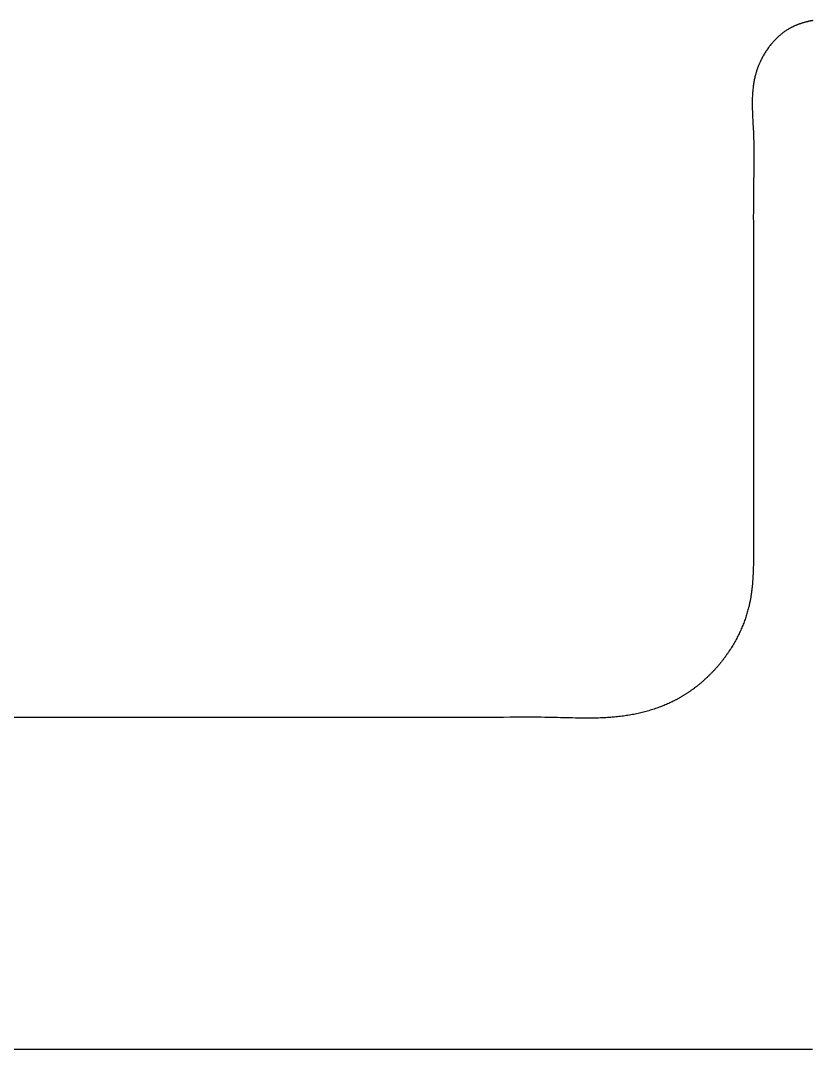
# Model space of a CAD drawing. Header units: millimetres. Extents: x -9 to 276, y -90 to 14.
# Drawn here: x 77.63 to 83, y 7 to 13.98 of the extents above; entities that cross this region are included whole.
import ezdxf

# ---------------------------------------------------------------- set-up
doc = ezdxf.new("R2010")
doc.units = ezdxf.units.MM
doc.layers.add('BLACK', color=7, linetype='CONTINUOUS')

msp = doc.modelspace()

# ---------------------------------------------------------------- linework, layer by layer
at = {"layer": 'BLACK', "linetype": 'Continuous'}
for p, q in [((82.929152, 13.959369), (82.926102, 13.958391)), ((82.93221, 13.960329), (82.929152, 13.959369)), ((82.93531, 13.961281), (82.93221, 13.960329)), ((82.93842, 13.962214), (82.93531, 13.961281)), ((82.941574, 13.96314), (82.93842, 13.962214)), ((82.944736, 13.964047), (82.941574, 13.96314)), ((82.947945, 13.964946), (82.944736, 13.964047)), ((82.951162, 13.965827), (82.947945, 13.964946)), ((82.954429, 13.9667), (82.951162, 13.965827)), ((82.957703, 13.967553), (82.954429, 13.9667)), ((82.961029, 13.9684), (82.957703, 13.967553)), ((82.964362, 13.969227), (82.961029, 13.9684)), ((82.96775, 13.970047), (82.964362, 13.969227)), ((82.971145, 13.970847), (82.96775, 13.970047)), ((82.974596, 13.97164), (82.971145, 13.970847)), ((82.978056, 13.972414), (82.974596, 13.97164)), ((82.981574, 13.97318), (82.978056, 13.972414)), ((82.9851, 13.973927), (82.981574, 13.97318)), ((82.988689, 13.974666), (82.9851, 13.973927)), ((82.992285, 13.975387), (82.988689, 13.974666)), ((82.995946, 13.976099), (82.992285, 13.975387)), ((82.999615, 13.976792), (82.995946, 13.976099)), ((83.003354, 13.977477), (82.999615, 13.976792)), ((82.798471, 13.891937), (82.793831, 13.888318)), ((82.803133, 13.895472), (82.798471, 13.891937)), ((82.807816, 13.898923), (82.803133, 13.895472)), ((82.81252, 13.90229), (82.807816, 13.898923)), ((82.817242, 13.905574), (82.81252, 13.90229)), ((82.821983, 13.908773), (82.817242, 13.905574)), ((82.826741, 13.911888), (82.821983, 13.908773)), ((82.831516, 13.91492), (82.826741, 13.911888)), ((82.836307, 13.917867), (82.831516, 13.91492)), ((82.841112, 13.92073), (82.836307, 13.917867)), ((82.845932, 13.923509), (82.841112, 13.92073)), ((82.849854, 13.925703), (82.845932, 13.923509)), ((82.852321, 13.927053), (82.849854, 13.925703)), ((82.854796, 13.928384), (82.852321, 13.927053)), ((82.857298, 13.929707), (82.854796, 13.928384)), ((82.859808, 13.931012), (82.857298, 13.929707)), ((82.862345, 13.932308), (82.859808, 13.931012)), ((82.864892, 13.933585), (82.862345, 13.932308)), ((82.867466, 13.934855), (82.864892, 13.933585)), ((82.870048, 13.936105), (82.867466, 13.934855)), ((82.87266, 13.937348), (82.870048, 13.936105)), ((82.875281, 13.938572), (82.87266, 13.937348)), ((82.877931, 13.939788), (82.875281, 13.938572)), ((82.88059, 13.940986), (82.877931, 13.939788)), ((82.88328, 13.942175), (82.88059, 13.940986)), ((82.885978, 13.943346), (82.88328, 13.942175)), ((82.888709, 13.944509), (82.885978, 13.943346)), ((82.891448, 13.945654), (82.888709, 13.944509)), ((82.89422, 13.94679), (82.891448, 13.945654)), ((82.897, 13.947908), (82.89422, 13.94679)), ((82.899816, 13.949018), (82.897, 13.947908)), ((82.902639, 13.95011), (82.899816, 13.949018)), ((82.905498, 13.951194), (82.902639, 13.95011)), ((82.908366, 13.952259), (82.905498, 13.951194)), ((82.911271, 13.953317), (82.908366, 13.952259)), ((82.914184, 13.954356), (82.911271, 13.953317)), ((82.917135, 13.955387), (82.914184, 13.954356)), ((82.920095, 13.956399), (82.917135, 13.955387)), ((82.923094, 13.957404), (82.920095, 13.956399)), ((82.926102, 13.958391), (82.923094, 13.957404)), ((82.72767, 13.824304), (82.723546, 13.819417)), ((82.731836, 13.829118), (82.72767, 13.824304)), ((82.736043, 13.833857), (82.731836, 13.829118)), ((82.740289, 13.838521), (82.736043, 13.833857)), ((82.744574, 13.843109), (82.740289, 13.838521)), ((82.748894, 13.847619), (82.744574, 13.843109)), ((82.75325, 13.852051), (82.748894, 13.847619)), ((82.75764, 13.856405), (82.75325, 13.852051)), ((82.762063, 13.860678), (82.75764, 13.856405)), ((82.766517, 13.864872), (82.762063, 13.860678)), ((82.771001, 13.868984), (82.766517, 13.864872)), ((82.775514, 13.873016), (82.771001, 13.868984)), ((82.780055, 13.876965), (82.775514, 13.873016)), ((82.784622, 13.880832), (82.780055, 13.876965)), ((82.789214, 13.884617), (82.784622, 13.880832)), ((82.793831, 13.888318), (82.789214, 13.884617)), ((82.674438, 13.749819), (82.671057, 13.744055)), ((82.677881, 13.755532), (82.674438, 13.749819)), ((82.681385, 13.761191), (82.677881, 13.755532)), ((82.684949, 13.766795), (82.681385, 13.761191)), ((82.688571, 13.772342), (82.684949, 13.766795)), ((82.692249, 13.777829), (82.688571, 13.772342)), ((82.695983, 13.783257), (82.692249, 13.777829)), ((82.699771, 13.788622), (82.695983, 13.783257)), ((82.703611, 13.793923), (82.699771, 13.788622)), ((82.707502, 13.799158), (82.703611, 13.793923)), ((82.711443, 13.804327), (82.707502, 13.799158)), ((82.715431, 13.809427), (82.711443, 13.804327)), ((82.719466, 13.814457), (82.715431, 13.809427)), ((82.723546, 13.819417), (82.719466, 13.814457)), ((82.639651, 13.680966), (82.638355, 13.67787)), ((82.640966, 13.684056), (82.639651, 13.680966)), ((82.642301, 13.68714), (82.640966, 13.684056)), ((82.643653, 13.690216), (82.642301, 13.68714)), ((82.645025, 13.693285), (82.643653, 13.690216)), ((82.646415, 13.696346), (82.645025, 13.693285)), ((82.64925, 13.702445), (82.646415, 13.696346)), ((82.652158, 13.708509), (82.64925, 13.702445)), ((82.655137, 13.714537), (82.652158, 13.708509)), ((82.658185, 13.720527), (82.655137, 13.714537)), ((82.661303, 13.726476), (82.658185, 13.720527)), ((82.664489, 13.732381), (82.661303, 13.726476)), ((82.66774, 13.738242), (82.664489, 13.732381)), ((82.671057, 13.744055), (82.66774, 13.738242)), ((82.616572, 13.615046), (82.614885, 13.608881)), ((82.617469, 13.61821), (82.616572, 13.615046)), ((82.618386, 13.621371), (82.617469, 13.61821)), ((82.619324, 13.624534), (82.618386, 13.621371)), ((82.620282, 13.627693), (82.619324, 13.624534)), ((82.621261, 13.630853), (82.620282, 13.627693)), ((82.62226, 13.634009), (82.621261, 13.630853)), ((82.62328, 13.637166), (82.62226, 13.634009)), ((82.624319, 13.640318), (82.62328, 13.637166)), ((82.62538, 13.643469), (82.624319, 13.640318)), ((82.62646, 13.646616), (82.62538, 13.643469)), ((82.627561, 13.649761), (82.62646, 13.646616)), ((82.628681, 13.652902), (82.627561, 13.649761)), ((82.629822, 13.65604), (82.628681, 13.652902)), ((82.630982, 13.659172), (82.629822, 13.65604)), ((82.632162, 13.662302), (82.630982, 13.659172)), ((82.633361, 13.665425), (82.632162, 13.662302)), ((82.634581, 13.668545), (82.633361, 13.665425)), ((82.635819, 13.671659), (82.634581, 13.668545)), ((82.637077, 13.674767), (82.635819, 13.671659)), ((82.638355, 13.67787), (82.637077, 13.674767)), ((82.601266, 13.542086), (82.600256, 13.534899)), ((82.60234, 13.549166), (82.601266, 13.542086)), ((82.603478, 13.556145), (82.60234, 13.549166)), ((82.60468, 13.563029), (82.603478, 13.556145)), ((82.605947, 13.569822), (82.60468, 13.563029)), ((82.607277, 13.576528), (82.605947, 13.569822)), ((82.608671, 13.58315), (82.607277, 13.576528)), ((82.610128, 13.589694), (82.608671, 13.58315)), ((82.61165, 13.596161), (82.610128, 13.589694)), ((82.613235, 13.602556), (82.61165, 13.596161)), ((82.614885, 13.608881), (82.613235, 13.602556)), ((82.594526, 13.472744), (82.594111, 13.464249)), ((82.59501, 13.48105), (82.594526, 13.472744)), ((82.595561, 13.489182), (82.59501, 13.48105)), ((82.596179, 13.49715), (82.595561, 13.489182)), ((82.596863, 13.504967), (82.596179, 13.49715)), ((82.597614, 13.512643), (82.596863, 13.504967)), ((82.598429, 13.520184), (82.597614, 13.512643)), ((82.59931, 13.527601), (82.598429, 13.520184)), ((82.600256, 13.534899), (82.59931, 13.527601)), ((82.593152, 13.428008), (82.593095, 13.418259)), ((82.593095, 13.418259), (82.593114, 13.408165)), ((82.593114, 13.408165), (82.593213, 13.397677)), ((82.593284, 13.437452), (82.593152, 13.428008)), ((82.593488, 13.446624), (82.593284, 13.437452)), ((82.593764, 13.455548), (82.593488, 13.446624)), ((82.594111, 13.464249), (82.593764, 13.455548)), ((82.593213, 13.397677), (82.593394, 13.386732)), ((82.593394, 13.386732), (82.593662, 13.375244)), ((82.593662, 13.375244), (82.594024, 13.363097)), ((82.594024, 13.363097), (82.594487, 13.350121)), ((82.594487, 13.350121), (82.595066, 13.336052)), ((82.595066, 13.336052), (82.595785, 13.320429)), ((82.595785, 13.320429), (82.596692, 13.302306)), ((82.596692, 13.302306), (82.598146, 13.274867)), ((82.598146, 13.274867), (82.599032, 13.258286)), ((82.599032, 13.258286), (82.599893, 13.24171)), ((82.599893, 13.24171), (82.600706, 13.225141)), ((82.600706, 13.225141), (82.601086, 13.216861)), ((82.601086, 13.216861), (82.601444, 13.208584)), ((82.601444, 13.208584), (82.602032, 13.193602)), ((82.602032, 13.193602), (82.602555, 13.178275)), ((82.602555, 13.178275), (82.603012, 13.162566)), ((82.603012, 13.162566), (82.603402, 13.146431)), ((82.603402, 13.146431), (82.603726, 13.129814)), ((82.603726, 13.129814), (82.603981, 13.112649)), ((82.603981, 13.112649), (82.604167, 13.094852)), ((82.604167, 13.094852), (82.604283, 13.076313)), ((82.604283, 13.076313), (82.604326, 13.056889)), ((82.604326, 13.056889), (82.604294, 13.036376)), ((82.603986, 12.990738), (82.603692, 12.964331)), ((82.604183, 13.014481), (82.603986, 12.990738)), ((82.604294, 13.036376), (82.604183, 13.014481)), ((82.603275, 12.933533), (82.602637, 12.891354)), ((82.603692, 12.964331), (82.603275, 12.933533)), ((82.601997, 12.849042), (82.601704, 12.827882)), ((82.602637, 12.891354), (82.601997, 12.849042)), ((82.601158, 12.778089), (82.600937, 12.748061)), ((82.601444, 12.806717), (82.601158, 12.778089)), ((82.601704, 12.827882), (82.601444, 12.806717)), ((82.600781, 12.716326), (82.600691, 12.682435)), ((82.600937, 12.748061), (82.600781, 12.716326)), ((82.600691, 12.682435), (82.60067, 12.645686)), ((82.60067, 12.645686), (82.600723, 12.604854)), ((82.600723, 12.604854), (82.600856, 12.55739)), ((82.600856, 12.55739), (82.601127, 12.488218)), ((82.601127, 12.488218), (82.601297, 12.446532)), ((82.601297, 12.446532), (82.601445, 12.40485)), ((82.601445, 12.40485), (82.601581, 12.348749)), ((82.601581, 12.348749), (82.601654, 12.287374)), ((82.601654, 12.287374), (82.601661, 12.218063)), ((82.601661, 12.218063), (82.601599, 12.13454)), ((82.601599, 12.13454), (82.601518, 12.065)), ((82.601518, 12.065), (82.601445, 12.002984)), ((82.601445, 12.002984), (82.60134, 11.871889)), ((82.60134, 11.871889), (82.601298, 11.72476)), ((82.601298, 11.72476), (82.601319, 11.550047)), ((82.601319, 11.550047), (82.601385, 11.365752)), ((82.601385, 11.365752), (82.601446, 11.19925)), ((82.601446, 11.19925), (82.601487, 10.941906)), ((82.601487, 10.941906), (82.60147, 10.617141)), ((82.60147, 10.617141), (82.601457, 10.507754)), ((82.601457, 10.507754), (82.601444, 10.395517)), ((82.601311, 10.332576), (82.601219, 10.320006)), ((82.601374, 10.345149), (82.601311, 10.332576)), ((82.601413, 10.357722), (82.601374, 10.345149)), ((82.601433, 10.370296), (82.601413, 10.357722)), ((82.601444, 10.395443), (82.601433, 10.370296)), ((82.601444, 10.395517), (82.601444, 10.395443)), ((82.600425, 10.269748), (82.600091, 10.257193)), ((82.600699, 10.282308), (82.600425, 10.269748)), ((82.600918, 10.294871), (82.600699, 10.282308)), ((82.60109, 10.307437), (82.600918, 10.294871)), ((82.601219, 10.320006), (82.60109, 10.307437)), ((82.597306, 10.194493), (82.596907, 10.188231)), ((82.597681, 10.200756), (82.597306, 10.194493)), ((82.598032, 10.207021), (82.597681, 10.200756)), ((82.598361, 10.213287), (82.598032, 10.207021)), ((82.598667, 10.219555), (82.598361, 10.213287)), ((82.598953, 10.225825), (82.598667, 10.219555)), ((82.599218, 10.232096), (82.598953, 10.225825)), ((82.599691, 10.244642), (82.599218, 10.232096)), ((82.600091, 10.257193), (82.599691, 10.244642)), ((82.591428, 10.125728), (82.590715, 10.11949)), ((82.59211, 10.131968), (82.591428, 10.125728)), ((82.592759, 10.138211), (82.59211, 10.131968)), ((82.593378, 10.144456), (82.592759, 10.138211)), ((82.593967, 10.150703), (82.593378, 10.144456)), ((82.594526, 10.156953), (82.593967, 10.150703)), ((82.595056, 10.163205), (82.594526, 10.156953)), ((82.595559, 10.169458), (82.595056, 10.163205)), ((82.596035, 10.175714), (82.595559, 10.169458)), ((82.596484, 10.181972), (82.596035, 10.175714)), ((82.596907, 10.188231), (82.596484, 10.181972)), ((82.58051, 10.05105), (82.579349, 10.044846)), ((82.58163, 10.057257), (82.58051, 10.05105)), ((82.582709, 10.063468), (82.58163, 10.057257)), ((82.583748, 10.069681), (82.582709, 10.063468)), ((82.584748, 10.075897), (82.583748, 10.069681)), ((82.58571, 10.082116), (82.584748, 10.075897)), ((82.586634, 10.088338), (82.58571, 10.082116)), ((82.587521, 10.094563), (82.586634, 10.088338)), ((82.588372, 10.100791), (82.587521, 10.094563)), ((82.589187, 10.107021), (82.588372, 10.100791)), ((82.589968, 10.113254), (82.589187, 10.107021)), ((82.590715, 10.11949), (82.589968, 10.113254)), ((82.566436, 9.987343), (82.56431, 9.979335)), ((82.568476, 9.995337), (82.566436, 9.987343)), ((82.569996, 10.001513), (82.568476, 9.995337)), ((82.571468, 10.007693), (82.569996, 10.001513)), ((82.572894, 10.013877), (82.571468, 10.007693)), ((82.574274, 10.020064), (82.572894, 10.013877)), ((82.575609, 10.026254), (82.574274, 10.020064)), ((82.576899, 10.032448), (82.575609, 10.026254)), ((82.578145, 10.038646), (82.576899, 10.032448)), ((82.579349, 10.044846), (82.578145, 10.038646)), ((82.544194, 9.914888), (82.541293, 9.906805)), ((82.54701, 9.922969), (82.544194, 9.914888)), ((82.54974, 9.931045), (82.54701, 9.922969)), ((82.552384, 9.939115), (82.54974, 9.931045)), ((82.554941, 9.947179), (82.552384, 9.939115)), ((82.557413, 9.955234), (82.554941, 9.947179)), ((82.559798, 9.963279), (82.557413, 9.955234)), ((82.562097, 9.971313), (82.559798, 9.963279)), ((82.56431, 9.979335), (82.562097, 9.971313)), ((82.51503, 9.842218), (82.511371, 9.834177)), ((82.518606, 9.850269), (82.51503, 9.842218)), ((82.522099, 9.85833), (82.518606, 9.850269)), ((82.525509, 9.866399), (82.522099, 9.85833)), ((82.528835, 9.874474), (82.525509, 9.866399)), ((82.532077, 9.882553), (82.528835, 9.874474)), ((82.535234, 9.890636), (82.532077, 9.882553)), ((82.538306, 9.898721), (82.535234, 9.890636)), ((82.541293, 9.906805), (82.538306, 9.898721)), ((82.483492, 9.778344), (82.479193, 9.770452)), ((82.487713, 9.78626), (82.483492, 9.778344)), ((82.491856, 9.794199), (82.487713, 9.78626)), ((82.495919, 9.802159), (82.491856, 9.794199)), ((82.499903, 9.810139), (82.495919, 9.802159)), ((82.503807, 9.818136), (82.499903, 9.810139)), ((82.50763, 9.82615), (82.503807, 9.818136)), ((82.511371, 9.834177), (82.50763, 9.82615)), ((82.442107, 9.708399), (82.437148, 9.700803)), ((82.446997, 9.716035), (82.442107, 9.708399)), ((82.451816, 9.723708), (82.446997, 9.716035)), ((82.456563, 9.731418), (82.451816, 9.723708)), ((82.461238, 9.739162), (82.456563, 9.731418)), ((82.465839, 9.746939), (82.461238, 9.739162)), ((82.470366, 9.754748), (82.465839, 9.746939)), ((82.474817, 9.762586), (82.470366, 9.754748)), ((82.479193, 9.770452), (82.474817, 9.762586)), ((82.389559, 9.63449), (82.386769, 9.630928)), ((82.392335, 9.638067), (82.389559, 9.63449)), ((82.395096, 9.641657), (82.392335, 9.638067)), ((82.397843, 9.645261), (82.395096, 9.641657)), ((82.400573, 9.648878), (82.397843, 9.645261)), ((82.40329, 9.652509), (82.400573, 9.648878)), ((82.40599, 9.656151), (82.40329, 9.652509)), ((82.408675, 9.659808), (82.40599, 9.656151)), ((82.411345, 9.663475), (82.408675, 9.659808)), ((82.413998, 9.667156), (82.411345, 9.663475)), ((82.416636, 9.670849), (82.413998, 9.667156)), ((82.419258, 9.674554), (82.416636, 9.670849)), ((82.421863, 9.67827), (82.419258, 9.674554)), ((82.424452, 9.681998), (82.421863, 9.67827)), ((82.427025, 9.685737), (82.424452, 9.681998)), ((82.429581, 9.689488), (82.427025, 9.685737)), ((82.43212, 9.693249), (82.429581, 9.689488)), ((82.434643, 9.697021), (82.43212, 9.693249)), ((82.437148, 9.700803), (82.434643, 9.697021)), ((82.328159, 9.562836), (82.325069, 9.559566)), ((82.331237, 9.566121), (82.328159, 9.562836)), ((82.3343, 9.569421), (82.331237, 9.566121)), ((82.33735, 9.572736), (82.3343, 9.569421)), ((82.340385, 9.576064), (82.33735, 9.572736)), ((82.343407, 9.579408), (82.340385, 9.576064)), ((82.346415, 9.582766), (82.343407, 9.579408)), ((82.349409, 9.586138), (82.346415, 9.582766)), ((82.352388, 9.589524), (82.349409, 9.586138)), ((82.355354, 9.592924), (82.352388, 9.589524)), ((82.358304, 9.596337), (82.355354, 9.592924)), ((82.36124, 9.599765), (82.358304, 9.596337)), ((82.364162, 9.603206), (82.36124, 9.599765)), ((82.367069, 9.606661), (82.364162, 9.603206)), ((82.369961, 9.61013), (82.367069, 9.606661)), ((82.372838, 9.613611), (82.369961, 9.61013)), ((82.3757, 9.617106), (82.372838, 9.613611)), ((82.378546, 9.620614), (82.3757, 9.617106)), ((82.381378, 9.624135), (82.378546, 9.620614)), ((82.383964, 9.627378), (82.381378, 9.624135)), ((82.386769, 9.630928), (82.383964, 9.627378)), ((82.257232, 9.494485), (82.253871, 9.491565)), ((82.260582, 9.497422), (82.257232, 9.494485)), ((82.26392, 9.500375), (82.260582, 9.497422)), ((82.267248, 9.503346), (82.26392, 9.500375)), ((82.270563, 9.506333), (82.267248, 9.503346)), ((82.273868, 9.509337), (82.270563, 9.506333)), ((82.277159, 9.512356), (82.273868, 9.509337)), ((82.280441, 9.515393), (82.277159, 9.512356)), ((82.283709, 9.518445), (82.280441, 9.515393)), ((82.286966, 9.521514), (82.283709, 9.518445)), ((82.29021, 9.524599), (82.286966, 9.521514)), ((82.293443, 9.5277), (82.29021, 9.524599)), ((82.296662, 9.530816), (82.293443, 9.5277)), ((82.29987, 9.533949), (82.296662, 9.530816)), ((82.303065, 9.537097), (82.29987, 9.533949)), ((82.306248, 9.540261), (82.303065, 9.537097)), ((82.309417, 9.54344), (82.306248, 9.540261)), ((82.312574, 9.546635), (82.309417, 9.54344)), ((82.315717, 9.549844), (82.312574, 9.546635)), ((82.318848, 9.55307), (82.315717, 9.549844)), ((82.321965, 9.55631), (82.318848, 9.55307)), ((82.325069, 9.559566), (82.321965, 9.55631)), ((82.166548, 9.424252), (82.162937, 9.421796)), ((82.170153, 9.426728), (82.166548, 9.424252)), ((82.173747, 9.429222), (82.170153, 9.426728)), ((82.177335, 9.431735), (82.173747, 9.429222)), ((82.180912, 9.434266), (82.177335, 9.431735)), ((82.184483, 9.436816), (82.180912, 9.434266)), ((82.188042, 9.439383), (82.184483, 9.436816)), ((82.191595, 9.44197), (82.188042, 9.439383)), ((82.195137, 9.444573), (82.191595, 9.44197)), ((82.198671, 9.447196), (82.195137, 9.444573)), ((82.202194, 9.449836), (82.198671, 9.447196)), ((82.20571, 9.452495), (82.202194, 9.449836)), ((82.209214, 9.455171), (82.20571, 9.452495)), ((82.212711, 9.457866), (82.209214, 9.455171)), ((82.216196, 9.460577), (82.212711, 9.457866)), ((82.219673, 9.463307), (82.216196, 9.460577)), ((82.223139, 9.466054), (82.219673, 9.463307)), ((82.226596, 9.46882), (82.223139, 9.466054)), ((82.230041, 9.471602), (82.226596, 9.46882)), ((82.233478, 9.474403), (82.230041, 9.471602)), ((82.236903, 9.477219), (82.233478, 9.474403)), ((82.240318, 9.480055), (82.236903, 9.477219)), ((82.243722, 9.482906), (82.240318, 9.480055)), ((82.247117, 9.485776), (82.243722, 9.482906)), ((82.250499, 9.488661), (82.247117, 9.485776)), ((82.253871, 9.491565), (82.250499, 9.488661)), ((82.042539, 9.352749), (82.034785, 9.349094)), ((82.050227, 9.35646), (82.042539, 9.352749)), ((82.057851, 9.360228), (82.050227, 9.35646)), ((82.062657, 9.36265), (82.057851, 9.360228)), ((82.066456, 9.364589), (82.062657, 9.36265)), ((82.070245, 9.366546), (82.066456, 9.364589)), ((82.074033, 9.368525), (82.070245, 9.366546)), ((82.077811, 9.370522), (82.074033, 9.368525)), ((82.081587, 9.372539), (82.077811, 9.370522)), ((82.085353, 9.374575), (82.081587, 9.372539)), ((82.089117, 9.376632), (82.085353, 9.374575)), ((82.092872, 9.378707), (82.089117, 9.376632)), ((82.096623, 9.380803), (82.092872, 9.378707)), ((82.100365, 9.382916), (82.096623, 9.380803)), ((82.104103, 9.385051), (82.100365, 9.382916)), ((82.107832, 9.387203), (82.104103, 9.385051)), ((82.111557, 9.389376), (82.107832, 9.387203)), ((82.115273, 9.391567), (82.111557, 9.389376)), ((82.118985, 9.393779), (82.115273, 9.391567)), ((82.122687, 9.396008), (82.118985, 9.393779)), ((82.126384, 9.398259), (82.122687, 9.396008)), ((82.130072, 9.400526), (82.126384, 9.398259)), ((82.133755, 9.402815), (82.130072, 9.400526)), ((82.137429, 9.40512), (82.133755, 9.402815)), ((82.141097, 9.407447), (82.137429, 9.40512)), ((82.144755, 9.40979), (82.141097, 9.407447)), ((82.148408, 9.412154), (82.144755, 9.40979)), ((82.152051, 9.414536), (82.148408, 9.412154)), ((82.155689, 9.416938), (82.152051, 9.414536)), ((82.159316, 9.419356), (82.155689, 9.416938)), ((82.162937, 9.421796), (82.159316, 9.419356)), ((81.847052, 9.28367), (81.837717, 9.281406)), ((81.856315, 9.285997), (81.847052, 9.28367)), ((81.865508, 9.288389), (81.856315, 9.285997)), ((81.87463, 9.290844), (81.865508, 9.288389)), ((81.883682, 9.293363), (81.87463, 9.290844)), ((81.892663, 9.295944), (81.883682, 9.293363)), ((81.901574, 9.298588), (81.892663, 9.295944)), ((81.910415, 9.301294), (81.901574, 9.298588)), ((81.919186, 9.304061), (81.910415, 9.301294)), ((81.927887, 9.30689), (81.919186, 9.304061)), ((81.936519, 9.30978), (81.927887, 9.30689)), ((81.945082, 9.31273), (81.936519, 9.30978)), ((81.953576, 9.315741), (81.945082, 9.31273)), ((81.962001, 9.318811), (81.953576, 9.315741)), ((81.970358, 9.321941), (81.962001, 9.318811)), ((81.978647, 9.325131), (81.970358, 9.321941)), ((81.986868, 9.328379), (81.978647, 9.325131)), ((81.995021, 9.331686), (81.986868, 9.328379)), ((82.003107, 9.335052), (81.995021, 9.331686)), ((82.011126, 9.338476), (82.003107, 9.335052)), ((82.019079, 9.341958), (82.011126, 9.338476)), ((82.026965, 9.345497), (82.019079, 9.341958)), ((82.034785, 9.349094), (82.026965, 9.345497)), ((77.810644, 9.25005), (77.248328, 9.250043)), ((78.266667, 9.25), (77.810644, 9.25005)), ((78.396313, 9.249974), (78.266667, 9.25)), ((78.687781, 9.249924), (78.396313, 9.249974)), ((78.917687, 9.249932), (78.687781, 9.249924)), ((79.113677, 9.25), (78.917687, 9.249932)), ((79.289952, 9.250116), (79.113677, 9.25)), ((79.491238, 9.250245), (79.289952, 9.250116)), ((79.631485, 9.250283), (79.491238, 9.250245)), ((79.752064, 9.250253), (79.631485, 9.250283)), ((79.860583, 9.250158), (79.752064, 9.250253)), ((79.960688, 9.25), (79.860583, 9.250158)), ((80.050072, 9.249798), (79.960688, 9.25)), ((80.139459, 9.249565), (80.050072, 9.249798)), ((80.184289, 9.249446), (80.139459, 9.249565)), ((80.292535, 9.249183), (80.184289, 9.249446)), ((80.37905, 9.249027), (80.292535, 9.249183)), ((80.454488, 9.248956), (80.37905, 9.249027)), ((80.52286, 9.24896), (80.454488, 9.248956)), ((80.586189, 9.249035), (80.52286, 9.24896)), ((80.645671, 9.249178), (80.586189, 9.249035)), ((80.702081, 9.249387), (80.645671, 9.249178)), ((80.755959, 9.249661), (80.702081, 9.249387)), ((80.807698, 9.25), (80.755959, 9.249661)), ((80.840415, 9.250252), (80.807698, 9.25)), ((80.87313, 9.25052), (80.840415, 9.250252)), ((80.905245, 9.250784), (80.87313, 9.25052)), ((80.952298, 9.251138), (80.905245, 9.250784)), ((80.990888, 9.251371), (80.952298, 9.251138)), ((81.024891, 9.251511), (80.990888, 9.251371)), ((81.055886, 9.251569), (81.024891, 9.251511)), ((81.084705, 9.251552), (81.055886, 9.251569)), ((81.111846, 9.251463), (81.084705, 9.251552)), ((81.137642, 9.251304), (81.111846, 9.251463)), ((81.162323, 9.251077), (81.137642, 9.251304)), ((81.186062, 9.250784), (81.162323, 9.251077)), ((81.208988, 9.250424), (81.186062, 9.250784)), ((81.231204, 9.25), (81.208988, 9.250424)), ((81.251543, 9.249545), (81.231204, 9.25)), ((81.271886, 9.249039), (81.251543, 9.249545)), ((81.292233, 9.2485), (81.271886, 9.249039)), ((81.312581, 9.247944), (81.292233, 9.2485)), ((81.347695, 9.246995), (81.312581, 9.247944)), ((81.373408, 9.246349), (81.347695, 9.246995)), ((81.39543, 9.245858), (81.373408, 9.246349)), ((81.415208, 9.245485), (81.39543, 9.245858)), ((81.433423, 9.245212), (81.415208, 9.245485)), ((81.450465, 9.245029), (81.433423, 9.245212)), ((81.466581, 9.244929), (81.450465, 9.245029)), ((81.481939, 9.244908), (81.466581, 9.244929)), ((81.496659, 9.244963), (81.481939, 9.244908)), ((81.510833, 9.245091), (81.496659, 9.244963)), ((81.524532, 9.245292), (81.510833, 9.245091)), ((81.537811, 9.245562), (81.524532, 9.245292)), ((81.550716, 9.245902), (81.537811, 9.245562)), ((81.563283, 9.246309), (81.550716, 9.245902)), ((81.575546, 9.246784), (81.563283, 9.246309)), ((81.587529, 9.247325), (81.575546, 9.246784)), ((81.599255, 9.247933), (81.587529, 9.247325)), ((81.610746, 9.248606), (81.599255, 9.247933)), ((81.622016, 9.249343), (81.610746, 9.248606)), ((81.633083, 9.250146), (81.622016, 9.249343)), ((81.643959, 9.251013), (81.633083, 9.250146)), ((81.654656, 9.251944), (81.643959, 9.251013)), ((81.657531, 9.252208), (81.654656, 9.251944)), ((81.668141, 9.253232), (81.657531, 9.252208)), ((81.678681, 9.254329), (81.668141, 9.253232)), ((81.689152, 9.255499), (81.678681, 9.254329)), ((81.699553, 9.25674), (81.689152, 9.255499)), ((81.709883, 9.258053), (81.699553, 9.25674)), ((81.720143, 9.259437), (81.709883, 9.258053)), ((81.730332, 9.260892), (81.720143, 9.259437)), ((81.74045, 9.262416), (81.730332, 9.260892)), ((81.750498, 9.26401), (81.74045, 9.262416)), ((81.760474, 9.265673), (81.750498, 9.26401)), ((81.770379, 9.267405), (81.760474, 9.265673)), ((81.780213, 9.269205), (81.770379, 9.267405)), ((81.789975, 9.271072), (81.780213, 9.269205)), ((81.799666, 9.273007), (81.789975, 9.271072)), ((81.809286, 9.275008), (81.799666, 9.273007)), ((81.818834, 9.277075), (81.809286, 9.275008)), ((81.828311, 9.279208), (81.818834, 9.277075)), ((81.837717, 9.281406), (81.828311, 9.279208)), ((83.00145, 6.99795), (69.40145, 6.99795))]:
    msp.add_line(p, q, dxfattribs=at)

doc.saveas('drawing.dxf')
